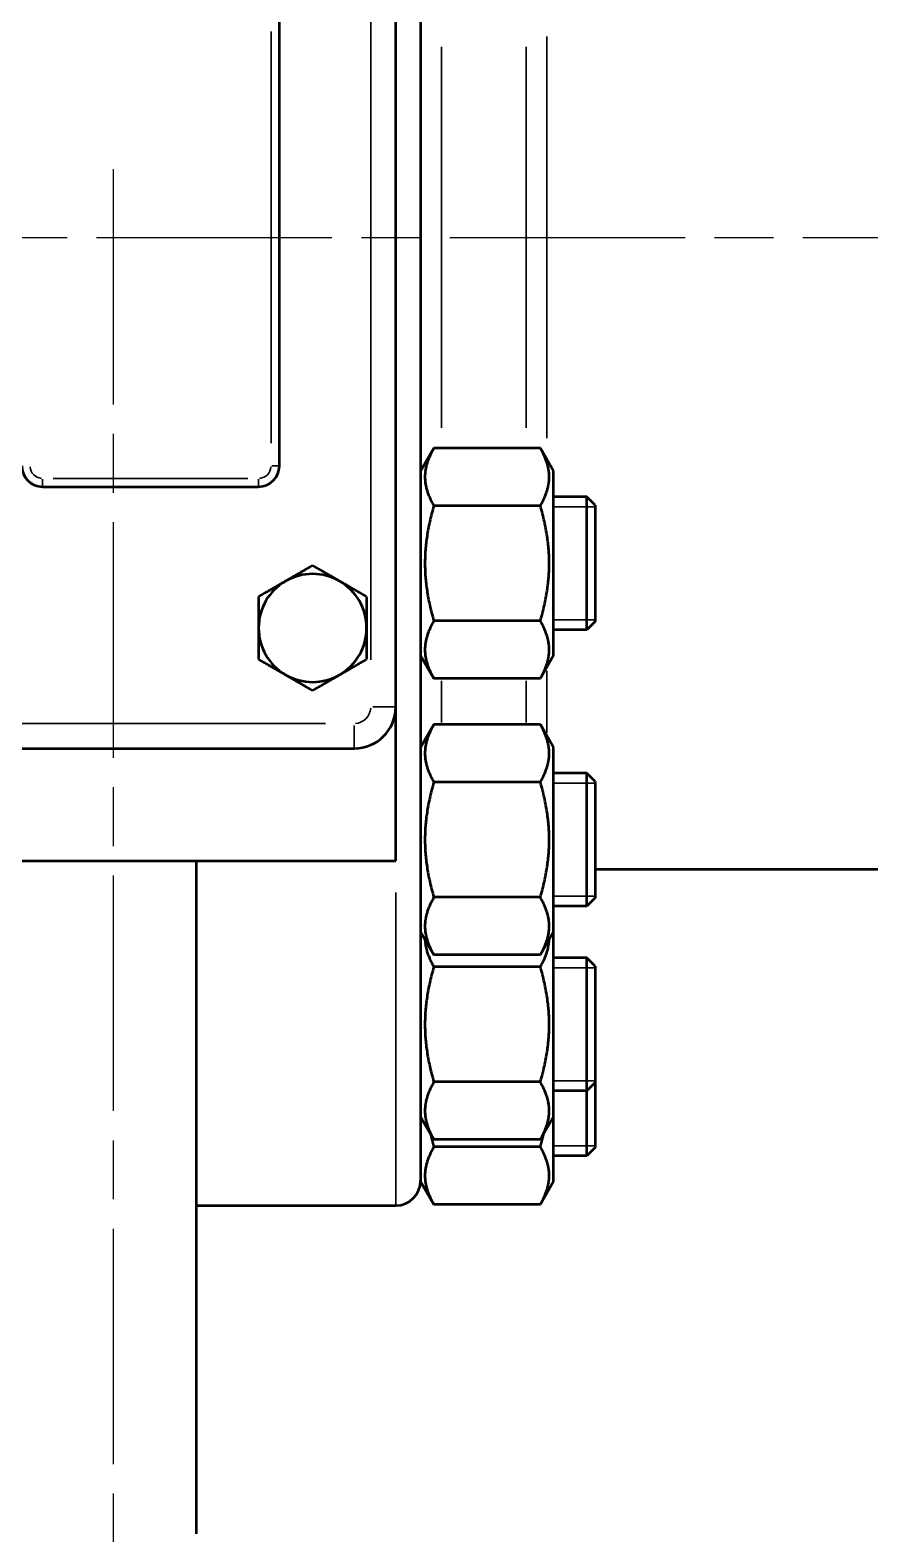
# Model space of a CAD drawing. Header units: millimetres. Extents: x 0 to 2100, y 0 to 1485.
# Drawn here: x 644.5 to 745.6, y 328.7 to 509.6 of the extents above; entities that cross this region are included whole.
import ezdxf

# ---------------------------------------------------------------- set-up
doc = ezdxf.new("R2010")
doc.units = ezdxf.units.MM
doc.header["$LTSCALE"] = 5
doc.linetypes.add('CHAIN', pattern=[0.3543, 0.2362, -0.0295, 0.0591, -0.0295])
for name, color, linetype, lineweight in [("Linea d'asse (ISO)", 7, 'Continuous', 25), ('Visibile (ISO)', 7, 'Continuous', 50), ('Visibile sottile (ISO)', 7, 'Continuous', 35)]:
    doc.layers.add(name, color=color, linetype=linetype, lineweight=lineweight)

msp = doc.modelspace()

# ---------------------------------------------------------------- linework, layer by layer
at = {"layer": "Linea d'asse (ISO)", "linetype": 'CHAIN', "ltscale": 23.990969}
for p, q in [((654.5468, 492.8723), (654.5468, 162.5244)), ((355.0468, 484.6529), (812.0468, 484.6529))]:
    msp.add_line(p, q, dxfattribs=at)
at = {"layer": 'Visibile (ISO)'}
for p, q in [((688.5468, 428.1529), (688.5468, 541.1529)), ((691.5468, 526.6381), (691.5468, 442.6677)), ((674.5468, 457.1529), (674.5468, 512.1529)), ((691.5468, 456.5278), (693.1382, 459.2842)), ((705.9554, 459.2842), (693.1382, 459.2842)), ((707.5468, 456.5278), (705.9554, 459.2842)), ((707.5468, 434.3278), (707.5468, 456.5278)), ((646.0468, 454.6529), (672.0468, 454.6529)), ((705.9554, 452.356), (693.1382, 452.356)), ((711.5468, 453.4278), (707.5468, 453.4278)), ((711.5468, 437.4278), (711.5468, 453.4278)), ((712.5468, 452.4278), (711.5468, 453.4278)), ((712.5468, 452.4278), (712.5468, 438.4278)), ((691.5468, 442.6677), (691.5468, 439.7772)), ((691.5468, 439.7772), (691.5468, 405.51)), ((705.9554, 438.4996), (693.1382, 438.4996)), ((712.5468, 438.4278), (711.5468, 437.4278)), ((711.5468, 437.4278), (707.5468, 437.4278)), ((691.5468, 434.3278), (693.1382, 431.5714)), ((707.5468, 434.3278), (705.9554, 431.5714)), ((705.9554, 431.5714), (693.1382, 431.5714)), ((688.5468, 409.6529), (688.5468, 428.1529)), ((691.5468, 423.2744), (693.1382, 426.0308)), ((705.9554, 426.0308), (693.1382, 426.0308)), ((707.5468, 423.2744), (705.9554, 426.0308)), ((614.8517, 423.1529), (683.5468, 423.1529)), ((707.5468, 401.0744), (707.5468, 423.2744)), ((711.5468, 420.1744), (707.5468, 420.1744)), ((711.5468, 404.1744), (711.5468, 420.1744)), ((712.5468, 419.1744), (711.5468, 420.1744)), ((705.9554, 419.1026), (693.1382, 419.1026)), ((712.5468, 419.1744), (712.5468, 405.1744)), ((618.5468, 409.6529), (688.5468, 409.6529)), ((664.5468, 409.6529), (664.5468, 328.6529)), ((712.5468, 408.6529), (750.0468, 408.6529)), ((691.5468, 405.51), (691.5468, 403.2977)), ((705.9554, 405.2462), (693.1382, 405.2462)), ((711.5468, 404.1744), (707.5468, 404.1744)), ((712.5468, 405.1744), (711.5468, 404.1744)), ((691.5468, 403.2977), (691.5468, 380.4011)), ((691.5468, 401.0744), (693.1382, 398.318)), ((691.5468, 401.0552), (691.5523, 401.0648)), ((707.5468, 401.0744), (705.9554, 398.318)), ((707.5468, 401.0552), (707.5412, 401.0648)), ((707.5468, 378.8552), (707.5468, 401.0552)), ((705.9554, 398.318), (693.1382, 398.318)), ((705.9554, 396.8834), (693.1382, 396.8834)), ((711.5468, 397.9552), (707.5468, 397.9552)), ((711.5468, 381.9552), (711.5468, 397.9552)), ((712.5468, 396.9552), (711.5468, 397.9552)), ((712.5468, 396.9552), (712.5468, 382.9552)), ((705.9554, 383.027), (693.1382, 383.027)), ((711.5468, 381.9552), (707.5468, 381.9552)), ((712.5468, 382.9552), (711.5468, 381.9552)), ((711.5468, 374.1529), (711.5468, 381.9552)), ((712.5468, 382.9552), (712.5468, 375.1529)), ((691.5468, 380.4011), (691.5468, 379.2039)), ((691.5468, 379.2039), (691.5468, 371.1636)), ((691.5468, 378.8552), (693.1382, 376.0988)), ((707.5468, 378.8552), (705.9554, 376.0988)), ((707.5468, 371.0529), (707.5468, 378.8552)), ((705.9554, 376.0988), (693.1382, 376.0988)), ((705.9554, 375.2247), (693.1382, 375.2247)), ((712.5468, 375.1529), (711.5468, 374.1529)), ((711.5468, 374.1529), (707.5468, 374.1529)), ((691.5468, 371.1636), (691.5468, 371.0529)), ((691.5468, 371.0529), (693.1382, 368.2965)), ((707.5468, 371.0529), (705.9554, 368.2965)), ((664.5468, 368.1529), (688.5468, 368.1529)), ((705.9554, 368.2965), (693.1382, 368.2965))]:
    msp.add_line(p, q, dxfattribs=at)
for centre, radius, start, end in [((646.0468, 457.1529), 2.5, 180, 270), ((672.0468, 457.1529), 2.5, 270, 0), ((678.5468, 437.6529), 6.5, 60, 120), ((678.5468, 437.6529), 6.5, 120, 180), ((678.5468, 437.6529), 6.5, 0, 60), ((678.5468, 437.6529), 6.5, 180, 240), ((678.5468, 437.6529), 6.5, 300, 0), ((678.5468, 437.6529), 6.5, 240, 300), ((683.5468, 428.1529), 5, 270, 0), ((688.5468, 371.1529), 3, 270, 0)]:
    msp.add_arc(centre, radius, start, end, dxfattribs=at)
for points, weights in [([(693.1382, 459.2842), (691.1382, 455.8201), (693.1382, 452.356)], [1, 1.15470053838, 1]), ([(705.9554, 452.356), (707.9554, 455.8201), (705.9554, 459.2842)], [1, 1.15470053838, 1]), ([(693.1382, 452.356), (691.1382, 445.4278), (693.1382, 438.4996)], [1, 1.15470053838, 1]), ([(705.9554, 438.4996), (707.9554, 445.4278), (705.9554, 452.356)], [1, 1.15470053838, 1]), ([(678.5468, 445.1584), (676.8051, 444.1529), (675.2968, 443.282)], [1.73081411899, 1.86469305701, 1.86469305701]), ([(681.7968, 443.282), (680.2884, 444.1529), (678.5468, 445.1584)], [1.86469305701, 1.86469305701, 1.73081411899]), ([(675.2968, 443.282), (673.7884, 442.4112), (672.0468, 441.4056)], [1.86469305701, 1.86469305701, 1.73081411899]), ([(685.0468, 441.4056), (683.3051, 442.4112), (681.7968, 443.282)], [1.73081411899, 1.86469305701, 1.86469305701]), ([(672.0468, 441.4056), (672.0468, 439.3945), (672.0468, 437.6529)], [1.73081411899, 1.86469305701, 1.86469305701]), ([(685.0468, 441.4056), (685.0468, 439.3945), (685.0468, 437.6529)], [1.73081411899, 1.86469305701, 1.86469305701]), ([(693.1382, 438.4996), (691.1382, 435.0355), (693.1382, 431.5714)], [1, 1.15470053838, 1]), ([(705.9554, 431.5714), (707.9554, 435.0355), (705.9554, 438.4996)], [1, 1.15470053838, 1]), ([(672.0468, 437.6529), (672.0468, 435.9112), (672.0468, 433.9001)], [1.86469305701, 1.86469305701, 1.73081411899]), ([(685.0468, 437.6529), (685.0468, 435.9112), (685.0468, 433.9001)], [1.86469305701, 1.86469305701, 1.73081411899]), ([(672.0468, 433.9001), (673.7884, 432.8945), (675.2968, 432.0237)], [1.73081411899, 1.86469305701, 1.86469305701]), ([(681.7968, 432.0237), (683.3051, 432.8945), (685.0468, 433.9001)], [1.86469305701, 1.86469305701, 1.73081411899]), ([(675.2968, 432.0237), (676.8051, 431.1529), (678.5468, 430.1473)], [1.86469305701, 1.86469305701, 1.73081411899]), ([(678.5468, 430.1473), (680.2884, 431.1529), (681.7968, 432.0237)], [1.73081411899, 1.86469305701, 1.86469305701]), ([(693.1382, 426.0308), (691.1382, 422.5667), (693.1382, 419.1026)], [1, 1.15470053838, 1]), ([(705.9554, 419.1026), (707.9554, 422.5667), (705.9554, 426.0308)], [1, 1.15470053838, 1]), ([(693.1382, 419.1026), (691.1382, 412.1744), (693.1382, 405.2462)], [1, 1.15470053838, 1]), ([(705.9554, 405.2462), (707.9554, 412.1744), (705.9554, 419.1026)], [1, 1.15470053838, 1]), ([(693.1382, 405.2462), (691.1382, 401.7821), (693.1382, 398.318)], [1, 1.15470053838, 1]), ([(705.9554, 398.318), (707.9554, 401.7821), (705.9554, 405.2462)], [1, 1.15470053838, 1]), ([(692.0694, 400.1691), (692.1218, 398.6439), (693.1382, 396.8834)], [1.07711225773, 1.07305955245, 1]), ([(705.9554, 396.8834), (706.9718, 398.6439), (707.0241, 400.1691)], [1, 1.07305955245, 1.07711225773]), ([(693.1382, 396.8834), (691.1382, 389.9552), (693.1382, 383.027)], [1, 1.15470053838, 1]), ([(705.9554, 383.027), (707.9554, 389.9552), (705.9554, 396.8834)], [1, 1.15470053838, 1]), ([(693.1382, 383.027), (691.1382, 379.5629), (693.1382, 376.0988)], [1, 1.15470053838, 1]), ([(705.9554, 376.0988), (707.9554, 379.5629), (705.9554, 383.027)], [1, 1.15470053838, 1]), ([(692.7183, 376.8261), (692.9008, 376.0469), (693.1382, 375.2247)], [1.02894011891, 1.01615763764, 1]), ([(705.9554, 375.2247), (706.1927, 376.0469), (706.3752, 376.8261)], [1, 1.01615763764, 1.02894011891]), ([(693.1382, 375.2247), (691.1382, 371.7606), (693.1382, 368.2965)], [1, 1.15470053838, 1]), ([(705.9554, 368.2965), (707.9554, 371.7606), (705.9554, 375.2247)], [1, 1.15470053838, 1])]:
    msp.add_rational_spline(points, weights, degree=2, dxfattribs=at)
at = {"layer": 'Visibile sottile (ISO)'}
for p, q in [((685.5468, 535.5029), (685.5468, 433.8029)), ((673.5468, 509.4029), (673.5468, 459.9029)), ((706.7429, 508.8118), (706.7429, 460.494)), ((694.0468, 507.5557), (694.0468, 461.75)), ((704.2429, 461.7381), (704.2429, 507.5676)), ((673.6252, 457.1529), (674.5437, 457.1529)), ((646.0468, 454.656), (646.0468, 455.5744)), ((670.7468, 455.6529), (647.3468, 455.6529)), ((672.0468, 454.656), (672.0468, 455.5744)), ((712.5468, 452.2223), (707.5468, 452.2223)), ((707.5468, 438.6333), (712.5468, 438.6333)), ((706.7429, 432.4883), (706.7429, 425.0448)), ((694.0468, 431.2835), (694.0468, 426.2966)), ((704.2429, 426.2928), (704.2429, 431.2798)), ((688.5375, 428.1529), (685.7821, 428.1529)), ((680.112, 426.1529), (618.2865, 426.1529)), ((683.5468, 423.1621), (683.5468, 425.9175)), ((712.5468, 418.9689), (707.5468, 418.9689)), ((688.5468, 368.2634), (688.5468, 405.8412)), ((707.5468, 405.3799), (712.5468, 405.3799)), ((712.5468, 396.7497), (707.5468, 396.7497)), ((707.5468, 383.1607), (712.5468, 383.1607)), ((707.5468, 375.3584), (712.5468, 375.3584))]:
    msp.add_line(p, q, dxfattribs=at)
for centre, radius, start, end in [((646.0468, 457.1529), 1.5, 184.5, 265.5), ((672.0468, 457.1529), 1.5, 274.5, 355.5), ((683.5468, 428.1529), 2, 274.5, 355.5)]:
    msp.add_arc(centre, radius, start, end, dxfattribs=at)

doc.saveas('drawing.dxf')
